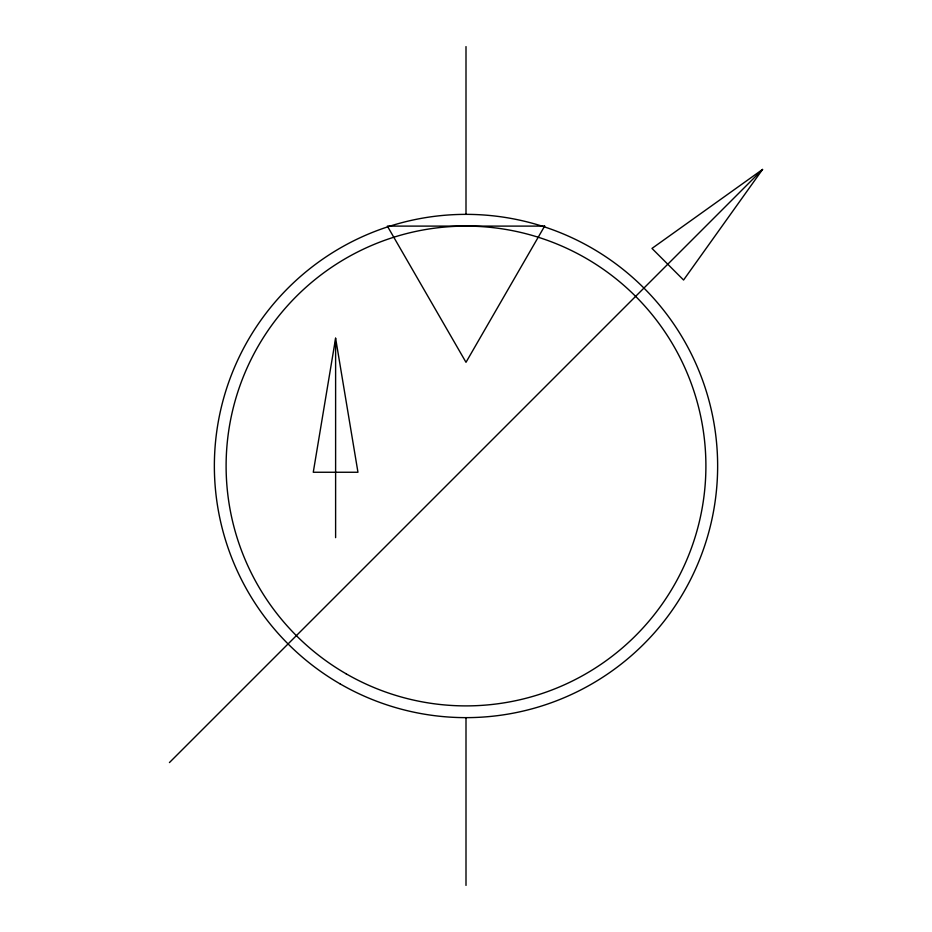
<?xml version="1.0" encoding="UTF-8"?>
<svg xmlns="http://www.w3.org/2000/svg" width="932" height="932" viewBox="0 0 932 932"><rect width="100%" height="100%" fill="white"/><g stroke="black" fill="none" stroke-linecap="round" stroke-linejoin="round"><path stroke-width="1.4" d="M335.613 338.223L313.268 472.256L357.958 472.256L335.613 338.223L335.613 537.648M762.562 169.438L683.575 280.019L651.981 248.425L762.562 169.438L169.438 762.562M466 46.6L466 214.36M466 717.64L466 885.4M544.638 226.103L466 362.303L387.363 226.103L544.638 226.103M340.18 683.925A251.64 251.64 0 0 0 717.64 466A251.64 251.64 0 0 0 340.18 248.075A251.64 251.64 0 0 0 340.18 683.925M346.052 673.754A239.897 239.897 0 0 0 705.897 466A239.897 239.897 0 0 0 346.052 258.246A239.897 239.897 0 0 0 346.052 673.754"/></g></svg>
